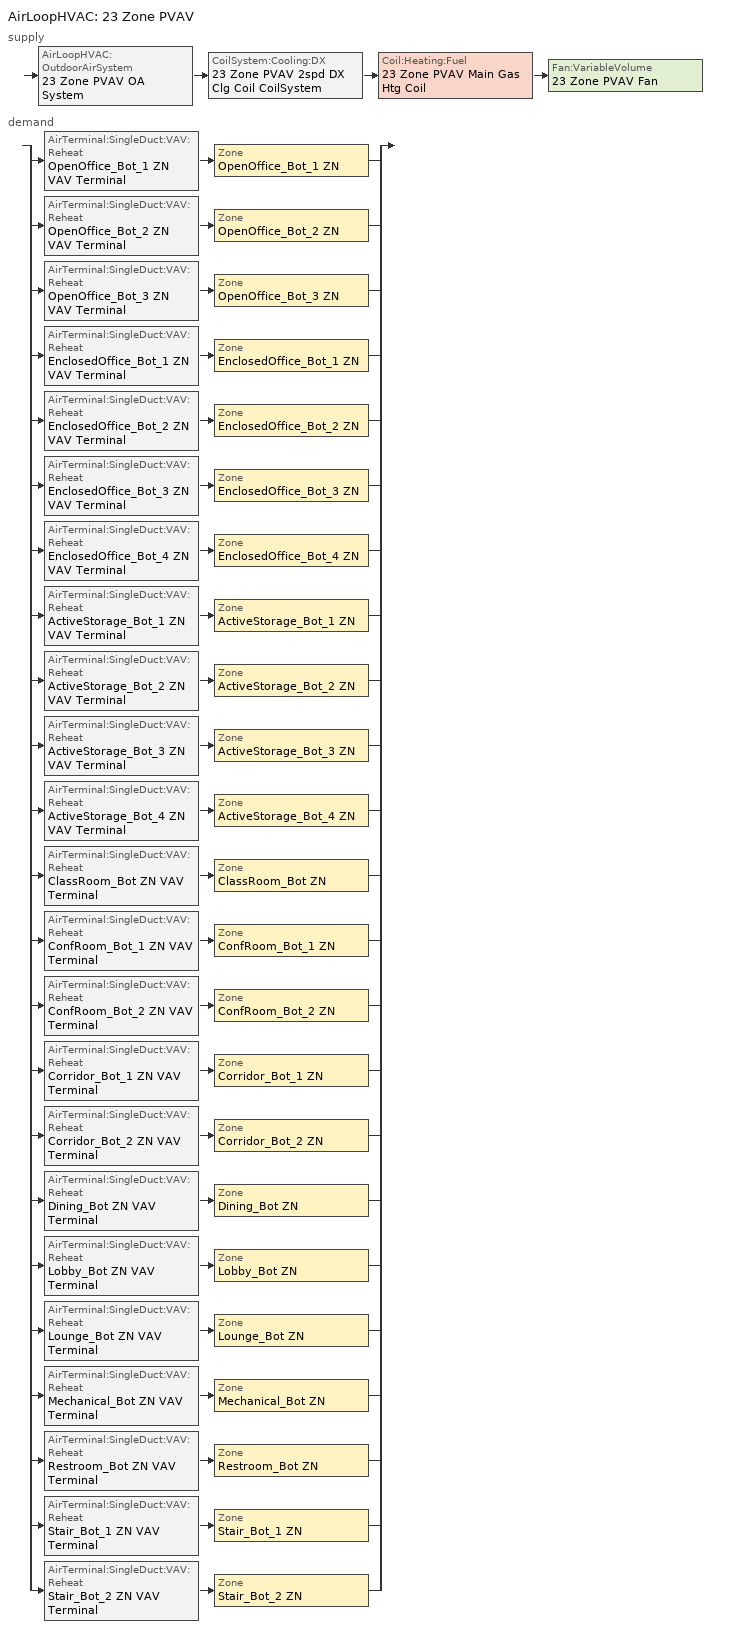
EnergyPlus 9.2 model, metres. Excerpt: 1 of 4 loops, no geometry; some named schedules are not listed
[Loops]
AirLoopHVAC '23 Zone PVAV'
 supply: AirLoopHVAC:OutdoorAirSystem '23 Zone PVAV OA System' > CoilSystem:Cooling:DX '23 Zone PVAV 2spd DX Clg Coil CoilSystem' > Coil:Heating:Fuel '23 Zone PVAV Main Gas Htg Coil' > Fan:VariableVolume '23 Zone PVAV Fan'
 demand: split
  | AirTerminal:SingleDuct:VAV:Reheat 'OpenOffice_Bot_1 ZN VAV Terminal' > Zone 'OpenOffice_Bot_1 ZN'
  | AirTerminal:SingleDuct:VAV:Reheat 'OpenOffice_Bot_2 ZN VAV Terminal' > Zone 'OpenOffice_Bot_2 ZN'
  | AirTerminal:SingleDuct:VAV:Reheat 'OpenOffice_Bot_3 ZN VAV Terminal' > Zone 'OpenOffice_Bot_3 ZN'
  | AirTerminal:SingleDuct:VAV:Reheat 'EnclosedOffice_Bot_1 ZN VAV Terminal' > Zone 'EnclosedOffice_Bot_1 ZN'
  | AirTerminal:SingleDuct:VAV:Reheat 'EnclosedOffice_Bot_2 ZN VAV Terminal' > Zone 'EnclosedOffice_Bot_2 ZN'
  | AirTerminal:SingleDuct:VAV:Reheat 'EnclosedOffice_Bot_3 ZN VAV Terminal' > Zone 'EnclosedOffice_Bot_3 ZN'
  | AirTerminal:SingleDuct:VAV:Reheat 'EnclosedOffice_Bot_4 ZN VAV Terminal' > Zone 'EnclosedOffice_Bot_4 ZN'
  | AirTerminal:SingleDuct:VAV:Reheat 'ActiveStorage_Bot_1 ZN VAV Terminal' > Zone 'ActiveStorage_Bot_1 ZN'
  | AirTerminal:SingleDuct:VAV:Reheat 'ActiveStorage_Bot_2 ZN VAV Terminal' > Zone 'ActiveStorage_Bot_2 ZN'
  | AirTerminal:SingleDuct:VAV:Reheat 'ActiveStorage_Bot_3 ZN VAV Terminal' > Zone 'ActiveStorage_Bot_3 ZN'
  | AirTerminal:SingleDuct:VAV:Reheat 'ActiveStorage_Bot_4 ZN VAV Terminal' > Zone 'ActiveStorage_Bot_4 ZN'
  | AirTerminal:SingleDuct:VAV:Reheat 'ClassRoom_Bot ZN VAV Terminal' > Zone 'ClassRoom_Bot ZN'
  | AirTerminal:SingleDuct:VAV:Reheat 'ConfRoom_Bot_1 ZN VAV Terminal' > Zone 'ConfRoom_Bot_1 ZN'
  | AirTerminal:SingleDuct:VAV:Reheat 'ConfRoom_Bot_2 ZN VAV Terminal' > Zone 'ConfRoom_Bot_2 ZN'
  | AirTerminal:SingleDuct:VAV:Reheat 'Corridor_Bot_1 ZN VAV Terminal' > Zone 'Corridor_Bot_1 ZN'
  | AirTerminal:SingleDuct:VAV:Reheat 'Corridor_Bot_2 ZN VAV Terminal' > Zone 'Corridor_Bot_2 ZN'
  | AirTerminal:SingleDuct:VAV:Reheat 'Dining_Bot ZN VAV Terminal' > Zone 'Dining_Bot ZN'
  | AirTerminal:SingleDuct:VAV:Reheat 'Lobby_Bot ZN VAV Terminal' > Zone 'Lobby_Bot ZN'
  | AirTerminal:SingleDuct:VAV:Reheat 'Lounge_Bot ZN VAV Terminal' > Zone 'Lounge_Bot ZN'
  | AirTerminal:SingleDuct:VAV:Reheat 'Mechanical_Bot ZN VAV Terminal' > Zone 'Mechanical_Bot ZN'
  | AirTerminal:SingleDuct:VAV:Reheat 'Restroom_Bot ZN VAV Terminal' > Zone 'Restroom_Bot ZN'
  | AirTerminal:SingleDuct:VAV:Reheat 'Stair_Bot_1 ZN VAV Terminal' > Zone 'Stair_Bot_1 ZN'
  | AirTerminal:SingleDuct:VAV:Reheat 'Stair_Bot_2 ZN VAV Terminal' > Zone 'Stair_Bot_2 ZN'
[ZoneControl:Thermostat]
Name | Zone or ZoneList | Control Type Schedule | Control 1
ActiveStorage_Bot_1 ZN Thermostat | ActiveStorage_Bot_1 ZN | ActiveStorage_Bot_1 ZN Thermostat Schedule | MediumOffice - Storage Thermostat 1
ActiveStorage_Bot_2 ZN Thermostat | ActiveStorage_Bot_2 ZN | ActiveStorage_Bot_2 ZN Thermostat Schedule | MediumOffice - Storage Thermostat 2
ActiveStorage_Bot_3 ZN Thermostat | ActiveStorage_Bot_3 ZN | ActiveStorage_Bot_3 ZN Thermostat Schedule | MediumOffice - Storage Thermostat 3
ActiveStorage_Bot_4 ZN Thermostat | ActiveStorage_Bot_4 ZN | ActiveStorage_Bot_4 ZN Thermostat Schedule | MediumOffice - Storage Thermostat 4
ClassRoom_Bot ZN Thermostat | ClassRoom_Bot ZN | ClassRoom_Bot ZN Thermostat Schedule | Thermostat Setpoint Dual Setpoint 22
ConfRoom_Bot_1 ZN Thermostat | ConfRoom_Bot_1 ZN | ConfRoom_Bot_1 ZN Thermostat Schedule | Thermostat Setpoint Dual Setpoint 23
ConfRoom_Bot_2 ZN Thermostat | ConfRoom_Bot_2 ZN | ConfRoom_Bot_2 ZN Thermostat Schedule | Thermostat Setpoint Dual Setpoint 24
Corridor_Bot_1 ZN Thermostat | Corridor_Bot_1 ZN | Corridor_Bot_1 ZN Thermostat Schedule | MediumOffice - Corridor Thermostat 1
Corridor_Bot_2 ZN Thermostat | Corridor_Bot_2 ZN | Corridor_Bot_2 ZN Thermostat Schedule | MediumOffice - Corridor Thermostat 2
Dining_Bot ZN Thermostat | Dining_Bot ZN | Dining_Bot ZN Thermostat Schedule | MediumOffice - Dining Thermostat 1
EnclosedOffice_Bot_1 ZN Thermostat | EnclosedOffice_Bot_1 ZN | EnclosedOffice_Bot_1 ZN Thermostat Schedule | Thermostat Setpoint Dual Setpoint 14
EnclosedOffice_Bot_2 ZN Thermostat | EnclosedOffice_Bot_2 ZN | EnclosedOffice_Bot_2 ZN Thermostat Schedule | Thermostat Setpoint Dual Setpoint 17
EnclosedOffice_Bot_3 ZN Thermostat | EnclosedOffice_Bot_3 ZN | EnclosedOffice_Bot_3 ZN Thermostat Schedule | Thermostat Setpoint Dual Setpoint 13
EnclosedOffice_Bot_4 ZN Thermostat | EnclosedOffice_Bot_4 ZN | EnclosedOffice_Bot_4 ZN Thermostat Schedule | Thermostat Setpoint Dual Setpoint 15
Lobby_Bot ZN Thermostat | Lobby_Bot ZN | Lobby_Bot ZN Thermostat Schedule | MediumOffice - Lobby Thermostat 1
Lounge_Bot ZN Thermostat | Lounge_Bot ZN | Lounge_Bot ZN Thermostat Schedule | MediumOffice - Lobby Thermostat 4
Mechanical_Bot ZN Thermostat | Mechanical_Bot ZN | Mechanical_Bot ZN Thermostat Schedule | Thermostat Setpoint Dual Setpoint 29
OpenOffice_Bot_1 ZN Thermostat | OpenOffice_Bot_1 ZN | OpenOffice_Bot_1 ZN Thermostat Schedule | Thermostat Setpoint Dual Setpoint 6
OpenOffice_Bot_2 ZN Thermostat | OpenOffice_Bot_2 ZN | OpenOffice_Bot_2 ZN Thermostat Schedule | Thermostat Setpoint Dual Setpoint 4
OpenOffice_Bot_3 ZN Thermostat | OpenOffice_Bot_3 ZN | OpenOffice_Bot_3 ZN Thermostat Schedule | Thermostat Setpoint Dual Setpoint 5
Restroom_Bot ZN Thermostat | Restroom_Bot ZN | Restroom_Bot ZN Thermostat Schedule | MediumOffice - Restroom Thermostat 1
Stair_Bot_1 ZN Thermostat | Stair_Bot_1 ZN | Stair_Bot_1 ZN Thermostat Schedule | MediumOffice - Stair Thermostat 1
Stair_Bot_2 ZN Thermostat | Stair_Bot_2 ZN | Stair_Bot_2 ZN Thermostat Schedule | MediumOffice - Stair Thermostat 2
[ThermostatSetpoint:DualSetpoint]
Name | Heating Setpoint Temperature Schedule | Cooling Setpoint Temperature Schedule
MediumOffice - Storage Thermostat 1; MediumOffice - Storage Thermostat 2; MediumOffice - Storage Thermostat 3; MediumOffice - Storage Thermostat 4; MediumOffice - Corridor Thermostat 1; MediumOffice - Corridor Thermostat 2; MediumOffice - Dining Thermostat 1; MediumOffice - Lobby Thermostat 1; MediumOffice - Lobby Thermostat 4; MediumOffice - Restroom Thermostat 1; MediumOffice - Stair Thermostat 1; MediumOffice - Stair Thermostat 2 | OfficeMedium HTGSETP_SCH_YES_OPTIMUM | OfficeMedium CLGSETP_SCH_YES_OPTIMUM
Thermostat Setpoint Dual Setpoint 22 | Schedule Rule Set for heating setpoint of thermal zone ClassRoom_Bot ZN | Schedule Rule Set for cooling setpoint of thermal zone ClassRoom_Bot ZN
Thermostat Setpoint Dual Setpoint 23 | Schedule Rule Set for heating setpoint of thermal zone ConfRoom_Bot_1 ZN | Schedule Rule Set for cooling setpoint of thermal zone ConfRoom_Bot_1 ZN
Thermostat Setpoint Dual Setpoint 24 | Schedule Rule Set for heating setpoint of thermal zone ConfRoom_Bot_2 ZN | Schedule Rule Set for cooling setpoint of thermal zone ConfRoom_Bot_2 ZN
Thermostat Setpoint Dual Setpoint 14 | Schedule Rule Set for heating setpoint of thermal zone EnclosedOffice_Bot_1 ZN | Schedule Rule Set for cooling setpoint of thermal zone EnclosedOffice_Bot_1 ZN
Thermostat Setpoint Dual Setpoint 17 | Schedule Rule Set for heating setpoint of thermal zone EnclosedOffice_Bot_2 ZN | Schedule Rule Set for cooling setpoint of thermal zone EnclosedOffice_Bot_2 ZN
Thermostat Setpoint Dual Setpoint 13 | Schedule Rule Set for heating setpoint of thermal zone EnclosedOffice_Bot_3 ZN | Schedule Rule Set for cooling setpoint of thermal zone EnclosedOffice_Bot_3 ZN
Thermostat Setpoint Dual Setpoint 15 | Schedule Rule Set for heating setpoint of thermal zone EnclosedOffice_Bot_4 ZN | Schedule Rule Set for cooling setpoint of thermal zone EnclosedOffice_Bot_4 ZN
Thermostat Setpoint Dual Setpoint 29 | Schedule Rule Set for heating setpoint of thermal zone Mechanical_Bot ZN | Schedule Rule Set for cooling setpoint of thermal zone Mechanical_Bot ZN
Thermostat Setpoint Dual Setpoint 6 | Schedule Rule Set for heating setpoint of thermal zone OpenOffice_Bot_1 ZN | Schedule Rule Set for cooling setpoint of thermal zone OpenOffice_Bot_1 ZN
Thermostat Setpoint Dual Setpoint 4 | Schedule Rule Set for heating setpoint of thermal zone OpenOffice_Bot_2 ZN | Schedule Rule Set for cooling setpoint of thermal zone OpenOffice_Bot_2 ZN
Thermostat Setpoint Dual Setpoint 5 | Schedule Rule Set for heating setpoint of thermal zone OpenOffice_Bot_3 ZN | Schedule Rule Set for cooling setpoint of thermal zone OpenOffice_Bot_3 ZN
[AirTerminal:SingleDuct:VAV:Reheat] Availability Schedule=Always On Discrete; Maximum Air Flow Rate {m3/s}=Autosize; Zone Minimum Air Flow Input Method=Constant; Fixed Minimum Air Flow Rate {m3/s}=0; Maximum Hot Water or Steam Flow Rate {m3/s}=Autosize; Minimum Hot Water or Steam Flow Rate {m3/s}=0; Convergence Tolerance=0.001; Damper Heating Action=ReverseWithLimits; Maximum Flow per Zone Floor Area During Reheat {m3/s-m2}=Autocalculate; Maximum Flow Fraction During Reheat=Autocalculate; Maximum Reheat Air Temperature {C}=50
Name | Constant Minimum Air Flow Fraction | Reheat Coil
ActiveStorage_Bot_1 ZN VAV Terminal | 0.3 | ActiveStorage_Bot_1 ZN Electric Reheat Coil
ActiveStorage_Bot_2 ZN VAV Terminal | 0.3 | ActiveStorage_Bot_2 ZN Electric Reheat Coil
ActiveStorage_Bot_3 ZN VAV Terminal | 0.3 | ActiveStorage_Bot_3 ZN Electric Reheat Coil
ActiveStorage_Bot_4 ZN VAV Terminal | 0.3 | ActiveStorage_Bot_4 ZN Electric Reheat Coil
ClassRoom_Bot ZN VAV Terminal | 0.7 | ClassRoom_Bot ZN Electric Reheat Coil
ConfRoom_Bot_1 ZN VAV Terminal | 0.7 | ConfRoom_Bot_1 ZN Electric Reheat Coil
ConfRoom_Bot_2 ZN VAV Terminal | 0.7 | ConfRoom_Bot_2 ZN Electric Reheat Coil
Corridor_Bot_1 ZN VAV Terminal | 0.3 | Corridor_Bot_1 ZN Electric Reheat Coil
Corridor_Bot_2 ZN VAV Terminal | 0.3 | Corridor_Bot_2 ZN Electric Reheat Coil
Dining_Bot ZN VAV Terminal | 0.3 | Dining_Bot ZN Electric Reheat Coil
EnclosedOffice_Bot_1 ZN VAV Terminal | 0.3 | EnclosedOffice_Bot_1 ZN Electric Reheat Coil
EnclosedOffice_Bot_2 ZN VAV Terminal | 0.3 | EnclosedOffice_Bot_2 ZN Electric Reheat Coil
EnclosedOffice_Bot_3 ZN VAV Terminal | 0.3 | EnclosedOffice_Bot_3 ZN Electric Reheat Coil
EnclosedOffice_Bot_4 ZN VAV Terminal | 0.3 | EnclosedOffice_Bot_4 ZN Electric Reheat Coil
Lobby_Bot ZN VAV Terminal | 0.3 | Lobby_Bot ZN Electric Reheat Coil
Lounge_Bot ZN VAV Terminal | 0.3 | Lounge_Bot ZN Electric Reheat Coil
Mechanical_Bot ZN VAV Terminal | 0.3 | Mechanical_Bot ZN Electric Reheat Coil
OpenOffice_Bot_1 ZN VAV Terminal | 0.3 | OpenOffice_Bot_1 ZN Electric Reheat Coil
OpenOffice_Bot_2 ZN VAV Terminal | 0.3 | OpenOffice_Bot_2 ZN Electric Reheat Coil
OpenOffice_Bot_3 ZN VAV Terminal | 0.3 | OpenOffice_Bot_3 ZN Electric Reheat Coil
Restroom_Bot ZN VAV Terminal | 0.3 | Restroom_Bot ZN Electric Reheat Coil
Stair_Bot_1 ZN VAV Terminal | 0.3 | Stair_Bot_1 ZN Electric Reheat Coil
Stair_Bot_2 ZN VAV Terminal | 0.3 | Stair_Bot_2 ZN Electric Reheat Coil
[Coil:Heating:Electric] Availability Schedule=Always On Discrete; Efficiency=1; Nominal Capacity {W}=Autosize
ActiveStorage_Bot_1 ZN Electric Reheat Coil; ActiveStorage_Bot_2 ZN Electric Reheat Coil; ActiveStorage_Bot_3 ZN Electric Reheat Coil; ActiveStorage_Bot_4 ZN Electric Reheat Coil; ClassRoom_Bot ZN Electric Reheat Coil; ConfRoom_Bot_1 ZN Electric Reheat Coil; ConfRoom_Bot_2 ZN Electric Reheat Coil; Corridor_Bot_1 ZN Electric Reheat Coil; Corridor_Bot_2 ZN Electric Reheat Coil; Dining_Bot ZN Electric Reheat Coil; EnclosedOffice_Bot_1 ZN Electric Reheat Coil; EnclosedOffice_Bot_2 ZN Electric Reheat Coil; EnclosedOffice_Bot_3 ZN Electric Reheat Coil; EnclosedOffice_Bot_4 ZN Electric Reheat Coil; Lobby_Bot ZN Electric Reheat Coil; Lounge_Bot ZN Electric Reheat Coil; Mechanical_Bot ZN Electric Reheat Coil; OpenOffice_Bot_1 ZN Electric Reheat Coil; OpenOffice_Bot_2 ZN Electric Reheat Coil; OpenOffice_Bot_3 ZN Electric Reheat Coil; Restroom_Bot ZN Electric Reheat Coil; Stair_Bot_1 ZN Electric Reheat Coil; Stair_Bot_2 ZN Electric Reheat Coil
[Zone equipment]
ActiveStorage_Bot_1 ZN: ActiveStorage_Bot_1 ZN VAV Terminal
ActiveStorage_Bot_2 ZN: ActiveStorage_Bot_2 ZN VAV Terminal
ActiveStorage_Bot_3 ZN: ActiveStorage_Bot_3 ZN VAV Terminal
ActiveStorage_Bot_4 ZN: ActiveStorage_Bot_4 ZN VAV Terminal
ClassRoom_Bot ZN: ClassRoom_Bot ZN VAV Terminal
ConfRoom_Bot_1 ZN: ConfRoom_Bot_1 ZN VAV Terminal
ConfRoom_Bot_2 ZN: ConfRoom_Bot_2 ZN VAV Terminal
Corridor_Bot_1 ZN: Corridor_Bot_1 ZN VAV Terminal
Corridor_Bot_2 ZN: Corridor_Bot_2 ZN VAV Terminal
Dining_Bot ZN: Dining_Bot ZN VAV Terminal
EnclosedOffice_Bot_1 ZN: EnclosedOffice_Bot_1 ZN VAV Terminal
EnclosedOffice_Bot_2 ZN: EnclosedOffice_Bot_2 ZN VAV Terminal
EnclosedOffice_Bot_3 ZN: EnclosedOffice_Bot_3 ZN VAV Terminal
EnclosedOffice_Bot_4 ZN: EnclosedOffice_Bot_4 ZN VAV Terminal
Lobby_Bot ZN: Lobby_Bot ZN VAV Terminal
Lounge_Bot ZN: Lounge_Bot ZN VAV Terminal
Mechanical_Bot ZN: Mechanical_Bot ZN VAV Terminal
OpenOffice_Bot_1 ZN: OpenOffice_Bot_1 ZN VAV Terminal
OpenOffice_Bot_2 ZN: OpenOffice_Bot_2 ZN VAV Terminal
OpenOffice_Bot_3 ZN: OpenOffice_Bot_3 ZN VAV Terminal
Restroom_Bot ZN: Restroom_Bot ZN VAV Terminal
Stair_Bot_1 ZN: Stair_Bot_1 ZN VAV Terminal
Stair_Bot_2 ZN: Stair_Bot_2 ZN VAV Terminal
[Sizing:Zone] Zone Cooling Design Supply Air Temperature Input Method=SupplyAirTemperature; Zone Cooling Design Supply Air Temperature {C}=12.7778; Zone Cooling Design Supply Air Temperature Difference {deltaC}=11.11; Zone Heating Design Supply Air Temperature Input Method=SupplyAirTemperature; Zone Heating Design Supply Air Temperature {C}=50; Zone Heating Design Supply Air Temperature Difference {deltaC}=11.11; Zone Cooling Design Supply Air Humidity Ratio {kgWater/kgDryAir}=0.0085; Zone Heating Design Supply Air Humidity Ratio {kgWater/kgDryAir}=0.008; Cooling Design Air Flow Method=DesignDay; Cooling Design Air Flow Rate {m3/s}=0; Cooling Minimum Air Flow per Zone Floor Area {m3/s-m2}=0.000762; Cooling Minimum Air Flow {m3/s}=0; Cooling Minimum Air Flow Fraction=0; Heating Design Air Flow Method=DesignDay; Heating Design Air Flow Rate {m3/s}=0; Heating Maximum Air Flow per Zone Floor Area {m3/s-m2}=0.002032; Heating Maximum Air Flow {m3/s}=0.141576; Heating Maximum Air Flow Fraction=0.3; Account for Dedicated Outdoor Air System=No
Name | Design Specification Outdoor Air Object | Design Specification Zone Air Distribution Object
ActiveStorage_Bot_1 ZN | MediumOffice - Storage Ventilation | ActiveStorage_Bot_1 ZN Design Spec Zone Air Dist
ActiveStorage_Bot_2 ZN | MediumOffice - Storage Ventilation | ActiveStorage_Bot_2 ZN Design Spec Zone Air Dist
ActiveStorage_Bot_3 ZN | MediumOffice - Storage Ventilation | ActiveStorage_Bot_3 ZN Design Spec Zone Air Dist
ActiveStorage_Bot_4 ZN | MediumOffice - Storage Ventilation | ActiveStorage_Bot_4 ZN Design Spec Zone Air Dist
ClassRoom_Bot ZN | Design Specification Outdoor Air 15 | ClassRoom_Bot ZN Design Spec Zone Air Dist
ConfRoom_Bot_1 ZN | Design Specification Outdoor Air 3 | ConfRoom_Bot_1 ZN Design Spec Zone Air Dist
ConfRoom_Bot_2 ZN | Design Specification Outdoor Air 8 | ConfRoom_Bot_2 ZN Design Spec Zone Air Dist
Corridor_Bot_1 ZN | MediumOffice - Corridor Ventilation | Corridor_Bot_1 ZN Design Spec Zone Air Dist
Corridor_Bot_2 ZN | MediumOffice - Corridor Ventilation | Corridor_Bot_2 ZN Design Spec Zone Air Dist
Dining_Bot ZN | MediumOffice - Dining Ventilation | Dining_Bot ZN Design Spec Zone Air Dist
EnclosedOffice_Bot_1 ZN | Design Specification Outdoor Air 7 | EnclosedOffice_Bot_1 ZN Design Spec Zone Air Dist
EnclosedOffice_Bot_2 ZN | Design Specification Outdoor Air 17 | EnclosedOffice_Bot_2 ZN Design Spec Zone Air Dist
EnclosedOffice_Bot_3 ZN | Design Specification Outdoor Air 6 | EnclosedOffice_Bot_3 ZN Design Spec Zone Air Dist
EnclosedOffice_Bot_4 ZN | Design Specification Outdoor Air 9 | EnclosedOffice_Bot_4 ZN Design Spec Zone Air Dist
Lobby_Bot ZN | MediumOffice - Lobby Ventilation | Lobby_Bot ZN Design Spec Zone Air Dist
Lounge_Bot ZN | MediumOffice - Lobby Ventilation | Lounge_Bot ZN Design Spec Zone Air Dist
Mechanical_Bot ZN | MediumOffice - Elec/MechRoom Ventilation | Mechanical_Bot ZN Design Spec Zone Air Dist
OpenOffice_Bot_1 ZN | Design Specification Outdoor Air 16 | OpenOffice_Bot_1 ZN Design Spec Zone Air Dist
OpenOffice_Bot_2 ZN | Design Specification Outdoor Air 10 | OpenOffice_Bot_2 ZN Design Spec Zone Air Dist
OpenOffice_Bot_3 ZN | Design Specification Outdoor Air 14 | OpenOffice_Bot_3 ZN Design Spec Zone Air Dist
Restroom_Bot ZN | MediumOffice - Restroom Ventilation | Restroom_Bot ZN Design Spec Zone Air Dist
Stair_Bot_1 ZN | MediumOffice - Stair Ventilation | Stair_Bot_1 ZN Design Spec Zone Air Dist
Stair_Bot_2 ZN | MediumOffice - Stair Ventilation | Stair_Bot_2 ZN Design Spec Zone Air Dist
[DesignSpecification:ZoneAirDistribution] Zone Air Distribution Effectiveness in Cooling Mode=1; Zone Air Distribution Effectiveness in Heating Mode=1
ActiveStorage_Bot_1 ZN Design Spec Zone Air Dist; ActiveStorage_Bot_2 ZN Design Spec Zone Air Dist; ActiveStorage_Bot_3 ZN Design Spec Zone Air Dist; ActiveStorage_Bot_4 ZN Design Spec Zone Air Dist; ClassRoom_Bot ZN Design Spec Zone Air Dist; ConfRoom_Bot_1 ZN Design Spec Zone Air Dist; ConfRoom_Bot_2 ZN Design Spec Zone Air Dist; Corridor_Bot_1 ZN Design Spec Zone Air Dist; Corridor_Bot_2 ZN Design Spec Zone Air Dist; Dining_Bot ZN Design Spec Zone Air Dist; EnclosedOffice_Bot_1 ZN Design Spec Zone Air Dist; EnclosedOffice_Bot_2 ZN Design Spec Zone Air Dist; EnclosedOffice_Bot_3 ZN Design Spec Zone Air Dist; EnclosedOffice_Bot_4 ZN Design Spec Zone Air Dist; Lobby_Bot ZN Design Spec Zone Air Dist; Lounge_Bot ZN Design Spec Zone Air Dist; Mechanical_Bot ZN Design Spec Zone Air Dist; OpenOffice_Bot_1 ZN Design Spec Zone Air Dist; OpenOffice_Bot_2 ZN Design Spec Zone Air Dist; OpenOffice_Bot_3 ZN Design Spec Zone Air Dist; Restroom_Bot ZN Design Spec Zone Air Dist; Stair_Bot_1 ZN Design Spec Zone Air Dist; Stair_Bot_2 ZN Design Spec Zone Air Dist
[Controller:MechanicalVentilation]
23 Zone PVAV Ventilation Controller: Availability Schedule=OfficeMedium MinOA_MotorizedDamper_Sched; Demand Controlled Ventilation=Yes; System Outdoor Air Method=ZoneSum; Zone Name 1=ActiveStorage_Bot_1 ZN; Design Specification Outdoor Air Object Name 1=MediumOffice - Storage Ventilation; Design Specification Zone Air Distribution Object Name 1=ActiveStorage_Bot_1 ZN Design Spec Zone Air Dist; Zone Name 2=ActiveStorage_Bot_2 ZN; Design Specification Outdoor Air Object Name 2=MediumOffice - Storage Ventilation; Design Specification Zone Air Distribution Object Name 2=ActiveStorage_Bot_2 ZN Design Spec Zone Air Dist; Zone Name 3=ActiveStorage_Bot_3 ZN; Design Specification Outdoor Air Object Name 3=MediumOffice - Storage Ventilation; Design Specification Zone Air Distribution Object Name 3=ActiveStorage_Bot_3 ZN Design Spec Zone Air Dist; Zone Name 4=ActiveStorage_Bot_4 ZN; Design Specification Outdoor Air Object Name 4=MediumOffice - Storage Ventilation; Design Specification Zone Air Distribution Object Name 4=ActiveStorage_Bot_4 ZN Design Spec Zone Air Dist; Zone Name 5=ClassRoom_Bot ZN; Design Specification Outdoor Air Object Name 5=Design Specification Outdoor Air 15; Design Specification Zone Air Distribution Object Name 5=ClassRoom_Bot ZN Design Spec Zone Air Dist; Zone Name 6=ConfRoom_Bot_1 ZN; Design Specification Outdoor Air Object Name 6=Design Specification Outdoor Air 3; Design Specification Zone Air Distribution Object Name 6=ConfRoom_Bot_1 ZN Design Spec Zone Air Dist; Zone Name 7=ConfRoom_Bot_2 ZN; Design Specification Outdoor Air Object Name 7=Design Specification Outdoor Air 8; Design Specification Zone Air Distribution Object Name 7=ConfRoom_Bot_2 ZN Design Spec Zone Air Dist; Zone Name 8=Corridor_Bot_1 ZN; Design Specification Outdoor Air Object Name 8=MediumOffice - Corridor Ventilation; Design Specification Zone Air Distribution Object Name 8=Corridor_Bot_1 ZN Design Spec Zone Air Dist; Zone Name 9=Corridor_Bot_2 ZN; Design Specification Outdoor Air Object Name 9=MediumOffice - Corridor Ventilation; Design Specification Zone Air Distribution Object Name 9=Corridor_Bot_2 ZN Design Spec Zone Air Dist; Zone Name 10=Dining_Bot ZN; Design Specification Outdoor Air Object Name 10=MediumOffice - Dining Ventilation; Design Specification Zone Air Distribution Object Name 10=Dining_Bot ZN Design Spec Zone Air Dist; Zone Name 11=EnclosedOffice_Bot_1 ZN; Design Specification Outdoor Air Object Name 11=Design Specification Outdoor Air 7; Design Specification Zone Air Distribution Object Name 11=EnclosedOffice_Bot_1 ZN Design Spec Zone Air Dist; Zone Name 12=EnclosedOffice_Bot_2 ZN; Design Specification Outdoor Air Object Name 12=Design Specification Outdoor Air 17; Design Specification Zone Air Distribution Object Name 12=EnclosedOffice_Bot_2 ZN Design Spec Zone Air Dist; Zone Name 13=EnclosedOffice_Bot_3 ZN; Design Specification Outdoor Air Object Name 13=Design Specification Outdoor Air 6; Design Specification Zone Air Distribution Object Name 13=EnclosedOffice_Bot_3 ZN Design Spec Zone Air Dist; Zone Name 14=EnclosedOffice_Bot_4 ZN; Design Specification Outdoor Air Object Name 14=Design Specification Outdoor Air 9; Design Specification Zone Air Distribution Object Name 14=EnclosedOffice_Bot_4 ZN Design Spec Zone Air Dist; Zone Name 15=Lobby_Bot ZN; Design Specification Outdoor Air Object Name 15=MediumOffice - Lobby Ventilation; Design Specification Zone Air Distribution Object Name 15=Lobby_Bot ZN Design Spec Zone Air Dist; Zone Name 16=Lounge_Bot ZN; Design Specification Outdoor Air Object Name 16=MediumOffice - Lobby Ventilation; Design Specification Zone Air Distribution Object Name 16=Lounge_Bot ZN Design Spec Zone Air Dist; Zone Name 17=Mechanical_Bot ZN; Design Specification Outdoor Air Object Name 17=MediumOffice - Elec/MechRoom Ventilation; Design Specification Zone Air Distribution Object Name 17=Mechanical_Bot ZN Design Spec Zone Air Dist; Zone Name 18=OpenOffice_Bot_1 ZN; Design Specification Outdoor Air Object Name 18=Design Specification Outdoor Air 16; Design Specification Zone Air Distribution Object Name 18=OpenOffice_Bot_1 ZN Design Spec Zone Air Dist; Zone Name 19=OpenOffice_Bot_2 ZN; Design Specification Outdoor Air Object Name 19=Design Specification Outdoor Air 10; Design Specification Zone Air Distribution Object Name 19=OpenOffice_Bot_2 ZN Design Spec Zone Air Dist; Zone Name 20=OpenOffice_Bot_3 ZN; Design Specification Outdoor Air Object Name 20=Design Specification Outdoor Air 14; Design Specification Zone Air Distribution Object Name 20=OpenOffice_Bot_3 ZN Design Spec Zone Air Dist; Zone Name 21=Restroom_Bot ZN; Design Specification Outdoor Air Object Name 21=MediumOffice - Restroom Ventilation; Design Specification Zone Air Distribution Object Name 21=Restroom_Bot ZN Design Spec Zone Air Dist; Zone Name 22=Stair_Bot_1 ZN; Design Specification Outdoor Air Object Name 22=MediumOffice - Stair Ventilation; Design Specification Zone Air Distribution Object Name 22=Stair_Bot_1 ZN Design Spec Zone Air Dist; Zone Name 23=Stair_Bot_2 ZN; Design Specification Outdoor Air Object Name 23=MediumOffice - Stair Ventilation; Design Specification Zone Air Distribution Object Name 23=Stair_Bot_2 ZN Design Spec Zone Air Dist
[DesignSpecification:OutdoorAir] Outdoor Air Method=Sum; Outdoor Air Flow per Zone {m3/s}=0; Outdoor Air Flow Air Changes per Hour {1/hr}=0
Name | Outdoor Air Flow per Person {m3/s-person} | Outdoor Air Flow per Zone Floor Area {m3/s-m2}
MediumOffice - Storage Ventilation; MediumOffice - Elec/MechRoom Ventilation | 0 | 0.0006096
Design Specification Outdoor Air 15; Design Specification Outdoor Air 3; Design Specification Outdoor Air 8; Design Specification Outdoor Air 7; Design Specification Outdoor Air 17; Design Specification Outdoor Air 6; Design Specification Outdoor Air 9; Design Specification Outdoor Air 16; Design Specification Outdoor Air 10; Design Specification Outdoor Air 14 | 0.0025 | 0.0003
MediumOffice - Corridor Ventilation; MediumOffice - Restroom Ventilation; MediumOffice - Stair Ventilation | 0 | 0.0003048
MediumOffice - Dining Ventilation; MediumOffice - Lobby Ventilation | 0.00235974 | 0.0003048
[AirLoopHVAC]
23 Zone PVAV: Design Supply Air Flow Rate {m3/s}=AutoSize
[Sizing:System]
23 Zone PVAV: Type of Load to Size On=Sensible; Design Outdoor Air Flow Rate {m3/s}=Autosize; Central Heating Maximum System Air Flow Ratio=0.3; Preheat Design Temperature {C}=7.22222; Preheat Design Humidity Ratio {kgWater/kgDryAir}=0.008; Precool Design Temperature {C}=12.7778; Precool Design Humidity Ratio {kgWater/kgDryAir}=0.008; Central Cooling Design Supply Air Temperature {C}=12.7778; Central Heating Design Supply Air Temperature {C}=12.7778; Type of Zone Sum to Use=Coincident; 100% Outdoor Air in Cooling=No; 100% Outdoor Air in Heating=No; Central Cooling Design Supply Air Humidity Ratio {kgWater/kgDryAir}=0.0085; Central Heating Design Supply Air Humidity Ratio {kgWater/kgDryAir}=0.008; Cooling Supply Air Flow Rate Method=DesignDay; Cooling Supply Air Flow Rate {m3/s}=0; Cooling Supply Air Flow Rate Per Floor Area {m3/s-m2}=0.00996765; Cooling Fraction of Autosized Cooling Supply Air Flow Rate=1; Cooling Supply Air Flow Rate Per Unit Cooling Capacity {m3/s-W}=3.94755e-05; Heating Supply Air Flow Rate Method=DesignDay; Heating Supply Air Flow Rate {m3/s}=0; Heating Supply Air Flow Rate Per Floor Area {m3/s-m2}=0.00996765; Heating Fraction of Autosized Heating Supply Air Flow Rate=1; Heating Fraction of Autosized Cooling Supply Air Flow Rate=1; Heating Supply Air Flow Rate Per Unit Heating Capacity {m3/s-W}=3.15882e-05; System Outdoor Air Method=ZoneSum; Zone Maximum Outdoor Air Fraction=1; Cooling Design Capacity Method=CoolingDesignCapacity; Cooling Design Capacity {W}=Autosize; Cooling Design Capacity Per Floor Area {W/m2}=234.7; Fraction of Autosized Cooling Design Capacity=1; Heating Design Capacity Method=HeatingDesignCapacity; Heating Design Capacity {W}=Autosize; Heating Design Capacity Per Floor Area {W/m2}=157; Fraction of Autosized Heating Design Capacity=1; Central Cooling Capacity Control Method=OnOff
[Controller:OutdoorAir]
Controller Outdoor Air 1: Minimum Outdoor Air Flow Rate {m3/s}=0; Maximum Outdoor Air Flow Rate {m3/s}=Autosize; Economizer Control Type=NoEconomizer; Economizer Control Action Type=ModulateFlow; Economizer Maximum Limit Dry-Bulb Temperature {C}=28; Economizer Maximum Limit Enthalpy {J/kg}=64000; Lockout Type=NoLockout; Minimum Limit Type=FixedMinimum; Minimum Outdoor Air Schedule=OfficeMedium MinOA_MotorizedDamper_Sched; Mechanical Ventilation Controller=23 Zone PVAV Ventilation Controller; High Humidity Control=No; Control High Indoor Humidity Based on Outdoor Humidity Ratio=Yes; Heat Recovery Bypass Control Type=BypassWhenWithinEconomizerLimits
[SetpointManager:MixedAir] Control Variable=Temperature
Node 78 OS Default SPM; Node 75 OS Default SPM; Node 74 OS Default SPM
[CoilSystem:Cooling:DX]
23 Zone PVAV 2spd DX Clg Coil CoilSystem: Availability Schedule=Always On Discrete; Cooling Coil=23 Zone PVAV 2spd DX Clg Coil
[Coil:Cooling:DX:TwoSpeed]
23 Zone PVAV 2spd DX Clg Coil: Availability Schedule=Always On Discrete; High Speed Gross Rated Total Cooling Capacity {W}=Autosize; High Speed Rated Sensible Heat Ratio=Autosize; High Speed Gross Rated Cooling COP {W/W}=3; High Speed Rated Air Flow Rate {m3/s}=Autosize; Total Cooling Capacity Function of Temperature Curve=Curve Biquadratic 1; Total Cooling Capacity Function of Flow Fraction Curve=Curve Quadratic 1; Energy Input Ratio Function of Temperature Curve=Curve Biquadratic 2; Energy Input Ratio Function of Flow Fraction Curve=Curve Quadratic 2; Part Load Fraction Correlation Curve=Curve Quadratic 3; Low Speed Gross Rated Total Cooling Capacity {W}=Autosize; Low Speed Gross Rated Sensible Heat Ratio=0.69; Low Speed Gross Rated Cooling COP {W/W}=3; Low Speed Rated Air Flow Rate {m3/s}=Autosize; Low Speed Total Cooling Capacity Function of Temperature Curve=Curve Biquadratic 3; Low Speed Energy Input Ratio Function of Temperature Curve=Curve Biquadratic 4; Condenser Type=AirCooled; High Speed Evaporative Condenser Effectiveness=0; High Speed Evaporative Condenser Air Flow Rate {m3/s}=Autosize; High Speed Evaporative Condenser Pump Rated Power Consumption {W}=Autosize; Low Speed Evaporative Condenser Effectiveness=0; Low Speed Evaporative Condenser Air Flow Rate {m3/s}=Autosize; Low Speed Evaporative Condenser Pump Rated Power Consumption {W}=Autosize; Basin Heater Capacity {W/K}=10; Basin Heater Setpoint Temperature {C}=2
[Coil:Heating:Fuel]
23 Zone PVAV Main Gas Htg Coil: Availability Schedule=Always On Discrete; Fuel Type=NaturalGas; Burner Efficiency=0.8; Nominal Capacity {W}=AutoSize; Parasitic Electric Load {W}=0; Parasitic Fuel Load {W}=0
[Fan:VariableVolume]
23 Zone PVAV Fan: Availability Schedule=OfficeMedium HVACOperationSchd; Fan Total Efficiency=0.6045; Pressure Rise {Pa}=1017.592; Maximum Flow Rate {m3/s}=AutoSize; Fan Power Minimum Flow Rate Input Method=FixedFlowRate; Fan Power Minimum Flow Fraction=0; Fan Power Minimum Air Flow Rate {m3/s}=0; Motor Efficiency=0.93; Motor In Airstream Fraction=1; Fan Power Coefficient 1=0.0407599; Fan Power Coefficient 2=0.088045; Fan Power Coefficient 3=-0.0729261; Fan Power Coefficient 4=0.94374; Fan Power Coefficient 5=0
[SetpointManager:Scheduled]
23 Zone PVAV Supply Air Setpoint Manager: Control Variable=Temperature; Schedule=Supply Air Temp - 55.0F
[Schedule:Compact]
ActiveStorage_Bot_1 ZN Thermostat Schedule; ActiveStorage_Bot_2 ZN Thermostat Schedule; ActiveStorage_Bot_3 ZN Thermostat Schedule; ActiveStorage_Bot_4 ZN Thermostat Schedule; ClassRoom_Bot ZN Thermostat Schedule; ConfRoom_Bot_1 ZN Thermostat Schedule; ConfRoom_Bot_2 ZN Thermostat Schedule; Corridor_Bot_1 ZN Thermostat Schedule; Corridor_Bot_2 ZN Thermostat Schedule; Dining_Bot ZN Thermostat Schedule; EnclosedOffice_Bot_1 ZN Thermostat Schedule; EnclosedOffice_Bot_2 ZN Thermostat Schedule; EnclosedOffice_Bot_3 ZN Thermostat Schedule; EnclosedOffice_Bot_4 ZN Thermostat Schedule; Lobby_Bot ZN Thermostat Schedule; Lounge_Bot ZN Thermostat Schedule; Mechanical_Bot ZN Thermostat Schedule; OpenOffice_Bot_1 ZN Thermostat Schedule; OpenOffice_Bot_2 ZN Thermostat Schedule; OpenOffice_Bot_3 ZN Thermostat Schedule; Restroom_Bot ZN Thermostat Schedule; Stair_Bot_1 ZN Thermostat Schedule; Stair_Bot_2 ZN Thermostat Schedule: Through: 12/31, For: AllDays, Until: 24:00, 4
[Schedule:Day:Interval]
Schedule Day 75; Heating conditioned zone summer design day schedule for thermal zone ClassRoom_Bot ZN 1; Schedule Day 77; Heating conditioned zone summer design day schedule for thermal zone ConfRoom_Bot_1 ZN 1; Schedule Day 79; Heating conditioned zone summer design day schedule for thermal zone ConfRoom_Bot_2 ZN 1: No, 24:00, 15.56
ZoneClassRoom_Bot ZN Dual setpoints - heating; ZoneConfRoom_Bot_2 ZN Dual setpoints - heating: No, 06:00, 15.56, 18:00, 22.81, 24:00, 15.56
Heating conditioned zone winter design day schedule for thermal zone ClassRoom_Bot ZN 1; Heating conditioned zone winter design day schedule for thermal zone ConfRoom_Bot_1 ZN 1; Heating conditioned zone winter design day schedule for thermal zone ConfRoom_Bot_2 ZN 1: No, 24:00, 21.11
Cooling conditioned zone default day schedule for thermal zone ClassRoom_Bot ZN; Cooling conditioned zone summer design day schedule for thermal zone ClassRoom_Bot ZN 1; Cooling conditioned zone default day schedule for thermal zone ConfRoom_Bot_1 ZN; Cooling conditioned zone summer design day schedule for thermal zone ConfRoom_Bot_1 ZN 1; Cooling conditioned zone default day schedule for thermal zone ConfRoom_Bot_2 ZN; Cooling conditioned zone summer design day schedule for thermal zone ConfRoom_Bot_2 ZN 1: No, 24:00, 23.89
Zone ClassRoom_Bot ZN Dual setpoints - cooling; Zone ConfRoom_Bot_2 ZN Dual setpoints - cooling: No, 06:00, 29.44, 18:00, 23.72, 24:00, 29.44
Cooling conditioned zone winter design day schedule for thermal zone ClassRoom_Bot ZN 1; Cooling conditioned zone winter design day schedule for thermal zone ConfRoom_Bot_1 ZN 1; Cooling conditioned zone winter design day schedule for thermal zone ConfRoom_Bot_2 ZN 1: No, 24:00, 29.44
ZoneConfRoom_Bot_1 ZN Dual setpoints - heating: No, 06:00, 15.56, 18:00, 22.36, 24:00, 15.56
Zone ConfRoom_Bot_1 ZN Dual setpoints - cooling: No, 06:00, 29.44, 18:00, 24.57, 24:00, 29.44
Supply Air Temp - 55.0F Default: No, 24:00, 12.7778
[Schedule:Week:Daily]
Schedule Rule Set for heating setpoint of thermal zone ClassRoom_Bot ZN Week Rule - Jan1-Dec31: Schedule Day 75, ZoneClassRoom_Bot ZN Dual setpoints - heating, ZoneClassRoom_Bot ZN Dual setpoints - heating, ZoneClassRoom_Bot ZN Dual setpoints - heating, ZoneClassRoom_Bot ZN Dual setpoints - heating, ZoneClassRoom_Bot ZN Dual setpoints - heating, Schedule Day 75, Schedule Day 75, Heating conditioned zone summer design day schedule for thermal zone ClassRoom_Bot ZN 1, Heating conditioned zone winter design day schedule for thermal zone ClassRoom_Bot ZN 1, Schedule Day 75, Schedule Day 75
Schedule Rule Set for cooling setpoint of thermal zone ClassRoom_Bot ZN Week Rule - Jan1-Dec31: Cooling conditioned zone default day schedule for thermal zone ClassRoom_Bot ZN, Zone ClassRoom_Bot ZN Dual setpoints - cooling, Zone ClassRoom_Bot ZN Dual setpoints - cooling, Zone ClassRoom_Bot ZN Dual setpoints - cooling, Zone ClassRoom_Bot ZN Dual setpoints - cooling, Zone ClassRoom_Bot ZN Dual setpoints - cooling, Cooling conditioned zone default day schedule for thermal zone ClassRoom_Bot ZN, Cooling conditioned zone default day schedule for thermal zone ClassRoom_Bot ZN, Cooling conditioned zone summer design day schedule for thermal zone ClassRoom_Bot ZN 1, Cooling conditioned zone winter design day schedule for thermal zone ClassRoom_Bot ZN 1, Cooling conditioned zone default day schedule for thermal zone ClassRoom_Bot ZN, Cooling conditioned zone default day schedule for thermal zone ClassRoom_Bot ZN
Schedule Rule Set for heating setpoint of thermal zone ConfRoom_Bot_1 ZN Week Rule - Jan1-Dec31: Schedule Day 77, ZoneConfRoom_Bot_1 ZN Dual setpoints - heating, ZoneConfRoom_Bot_1 ZN Dual setpoints - heating, ZoneConfRoom_Bot_1 ZN Dual setpoints - heating, ZoneConfRoom_Bot_1 ZN Dual setpoints - heating, ZoneConfRoom_Bot_1 ZN Dual setpoints - heating, Schedule Day 77, Schedule Day 77, Heating conditioned zone summer design day schedule for thermal zone ConfRoom_Bot_1 ZN 1, Heating conditioned zone winter design day schedule for thermal zone ConfRoom_Bot_1 ZN 1, Schedule Day 77, Schedule Day 77
Schedule Rule Set for cooling setpoint of thermal zone ConfRoom_Bot_1 ZN Week Rule - Jan1-Dec31: Cooling conditioned zone default day schedule for thermal zone ConfRoom_Bot_1 ZN, Zone ConfRoom_Bot_1 ZN Dual setpoints - cooling, Zone ConfRoom_Bot_1 ZN Dual setpoints - cooling, Zone ConfRoom_Bot_1 ZN Dual setpoints - cooling, Zone ConfRoom_Bot_1 ZN Dual setpoints - cooling, Zone ConfRoom_Bot_1 ZN Dual setpoints - cooling, Cooling conditioned zone default day schedule for thermal zone ConfRoom_Bot_1 ZN, Cooling conditioned zone default day schedule for thermal zone ConfRoom_Bot_1 ZN, Cooling conditioned zone summer design day schedule for thermal zone ConfRoom_Bot_1 ZN 1, Cooling conditioned zone winter design day schedule for thermal zone ConfRoom_Bot_1 ZN 1, Cooling conditioned zone default day schedule for thermal zone ConfRoom_Bot_1 ZN, Cooling conditioned zone default day schedule for thermal zone ConfRoom_Bot_1 ZN
Schedule Rule Set for heating setpoint of thermal zone ConfRoom_Bot_2 ZN Week Rule - Jan1-Dec31: Schedule Day 79, ZoneConfRoom_Bot_2 ZN Dual setpoints - heating, ZoneConfRoom_Bot_2 ZN Dual setpoints - heating, ZoneConfRoom_Bot_2 ZN Dual setpoints - heating, ZoneConfRoom_Bot_2 ZN Dual setpoints - heating, ZoneConfRoom_Bot_2 ZN Dual setpoints - heating, Schedule Day 79, Schedule Day 79, Heating conditioned zone summer design day schedule for thermal zone ConfRoom_Bot_2 ZN 1, Heating conditioned zone winter design day schedule for thermal zone ConfRoom_Bot_2 ZN 1, Schedule Day 79, Schedule Day 79
Schedule Rule Set for cooling setpoint of thermal zone ConfRoom_Bot_2 ZN Week Rule - Jan1-Dec31: Cooling conditioned zone default day schedule for thermal zone ConfRoom_Bot_2 ZN, Zone ConfRoom_Bot_2 ZN Dual setpoints - cooling, Zone ConfRoom_Bot_2 ZN Dual setpoints - cooling, Zone ConfRoom_Bot_2 ZN Dual setpoints - cooling, Zone ConfRoom_Bot_2 ZN Dual setpoints - cooling, Zone ConfRoom_Bot_2 ZN Dual setpoints - cooling, Cooling conditioned zone default day schedule for thermal zone ConfRoom_Bot_2 ZN, Cooling conditioned zone default day schedule for thermal zone ConfRoom_Bot_2 ZN, Cooling conditioned zone summer design day schedule for thermal zone ConfRoom_Bot_2 ZN 1, Cooling conditioned zone winter design day schedule for thermal zone ConfRoom_Bot_2 ZN 1, Cooling conditioned zone default day schedule for thermal zone ConfRoom_Bot_2 ZN, Cooling conditioned zone default day schedule for thermal zone ConfRoom_Bot_2 ZN
Schedule Rule Set for heating setpoint of thermal zone EnclosedOffice_Bot_1 ZN Week Rule - Jan1-Dec31: Schedule Day 59, ZoneEnclosedOffice_Bot_1 ZN Dual setpoints - heating, ZoneEnclosedOffice_Bot_1 ZN Dual setpoints - heating, ZoneEnclosedOffice_Bot_1 ZN Dual setpoints - heating, ZoneEnclosedOffice_Bot_1 ZN Dual setpoints - heating, ZoneEnclosedOffice_Bot_1 ZN Dual setpoints - heating, Schedule Day 59, Schedule Day 59, Heating conditioned zone summer design day schedule for thermal zone EnclosedOffice_Bot_1 ZN 1, Heating conditioned zone winter design day schedule for thermal zone EnclosedOffice_Bot_1 ZN 1, Schedule Day 59, Schedule Day 59
Schedule Rule Set for cooling setpoint of thermal zone EnclosedOffice_Bot_1 ZN Week Rule - Jan1-Dec31: Cooling conditioned zone default day schedule for thermal zone EnclosedOffice_Bot_1 ZN, Zone EnclosedOffice_Bot_1 ZN Dual setpoints - cooling, Zone EnclosedOffice_Bot_1 ZN Dual setpoints - cooling, Zone EnclosedOffice_Bot_1 ZN Dual setpoints - cooling, Zone EnclosedOffice_Bot_1 ZN Dual setpoints - cooling, Zone EnclosedOffice_Bot_1 ZN Dual setpoints - cooling, Cooling conditioned zone default day schedule for thermal zone EnclosedOffice_Bot_1 ZN, Cooling conditioned zone default day schedule for thermal zone EnclosedOffice_Bot_1 ZN, Cooling conditioned zone summer design day schedule for thermal zone EnclosedOffice_Bot_1 ZN 1, Cooling conditioned zone winter design day schedule for thermal zone EnclosedOffice_Bot_1 ZN 1, Cooling conditioned zone default day schedule for thermal zone EnclosedOffice_Bot_1 ZN, Cooling conditioned zone default day schedule for thermal zone EnclosedOffice_Bot_1 ZN
Schedule Rule Set for heating setpoint of thermal zone EnclosedOffice_Bot_2 ZN Week Rule - Jan1-Dec31: Schedule Day 65, ZoneEnclosedOffice_Bot_2 ZN Dual setpoints - heating, ZoneEnclosedOffice_Bot_2 ZN Dual setpoints - heating, ZoneEnclosedOffice_Bot_2 ZN Dual setpoints - heating, ZoneEnclosedOffice_Bot_2 ZN Dual setpoints - heating, ZoneEnclosedOffice_Bot_2 ZN Dual setpoints - heating, Schedule Day 65, Schedule Day 65, Heating conditioned zone summer design day schedule for thermal zone EnclosedOffice_Bot_2 ZN 1, Heating conditioned zone winter design day schedule for thermal zone EnclosedOffice_Bot_2 ZN 1, Schedule Day 65, Schedule Day 65
Schedule Rule Set for cooling setpoint of thermal zone EnclosedOffice_Bot_2 ZN Week Rule - Jan1-Dec31: Cooling conditioned zone default day schedule for thermal zone EnclosedOffice_Bot_2 ZN, Zone EnclosedOffice_Bot_2 ZN Dual setpoints - cooling, Zone EnclosedOffice_Bot_2 ZN Dual setpoints - cooling, Zone EnclosedOffice_Bot_2 ZN Dual setpoints - cooling, Zone EnclosedOffice_Bot_2 ZN Dual setpoints - cooling, Zone EnclosedOffice_Bot_2 ZN Dual setpoints - cooling, Cooling conditioned zone default day schedule for thermal zone EnclosedOffice_Bot_2 ZN, Cooling conditioned zone default day schedule for thermal zone EnclosedOffice_Bot_2 ZN, Cooling conditioned zone summer design day schedule for thermal zone EnclosedOffice_Bot_2 ZN 1, Cooling conditioned zone winter design day schedule for thermal zone EnclosedOffice_Bot_2 ZN 1, Cooling conditioned zone default day schedule for thermal zone EnclosedOffice_Bot_2 ZN, Cooling conditioned zone default day schedule for thermal zone EnclosedOffice_Bot_2 ZN
Schedule Rule Set for heating setpoint of thermal zone EnclosedOffice_Bot_3 ZN Week Rule - Jan1-Dec31: Schedule Day 57, ZoneEnclosedOffice_Bot_3 ZN Dual setpoints - heating, ZoneEnclosedOffice_Bot_3 ZN Dual setpoints - heating, ZoneEnclosedOffice_Bot_3 ZN Dual setpoints - heating, ZoneEnclosedOffice_Bot_3 ZN Dual setpoints - heating, ZoneEnclosedOffice_Bot_3 ZN Dual setpoints - heating, Schedule Day 57, Schedule Day 57, Heating conditioned zone summer design day schedule for thermal zone EnclosedOffice_Bot_3 ZN 1, Heating conditioned zone winter design day schedule for thermal zone EnclosedOffice_Bot_3 ZN 1, Schedule Day 57, Schedule Day 57
Schedule Rule Set for cooling setpoint of thermal zone EnclosedOffice_Bot_3 ZN Week Rule - Jan1-Dec31: Cooling conditioned zone default day schedule for thermal zone EnclosedOffice_Bot_3 ZN, Zone EnclosedOffice_Bot_3 ZN Dual setpoints - cooling, Zone EnclosedOffice_Bot_3 ZN Dual setpoints - cooling, Zone EnclosedOffice_Bot_3 ZN Dual setpoints - cooling, Zone EnclosedOffice_Bot_3 ZN Dual setpoints - cooling, Zone EnclosedOffice_Bot_3 ZN Dual setpoints - cooling, Cooling conditioned zone default day schedule for thermal zone EnclosedOffice_Bot_3 ZN, Cooling conditioned zone default day schedule for thermal zone EnclosedOffice_Bot_3 ZN, Cooling conditioned zone summer design day schedule for thermal zone EnclosedOffice_Bot_3 ZN 1, Cooling conditioned zone winter design day schedule for thermal zone EnclosedOffice_Bot_3 ZN 1, Cooling conditioned zone default day schedule for thermal zone EnclosedOffice_Bot_3 ZN, Cooling conditioned zone default day schedule for thermal zone EnclosedOffice_Bot_3 ZN
Schedule Rule Set for heating setpoint of thermal zone EnclosedOffice_Bot_4 ZN Week Rule - Jan1-Dec31: Schedule Day 61, ZoneEnclosedOffice_Bot_4 ZN Dual setpoints - heating, ZoneEnclosedOffice_Bot_4 ZN Dual setpoints - heating, ZoneEnclosedOffice_Bot_4 ZN Dual setpoints - heating, ZoneEnclosedOffice_Bot_4 ZN Dual setpoints - heating, ZoneEnclosedOffice_Bot_4 ZN Dual setpoints - heating, Schedule Day 61, Schedule Day 61, Heating conditioned zone summer design day schedule for thermal zone EnclosedOffice_Bot_4 ZN 1, Heating conditioned zone winter design day schedule for thermal zone EnclosedOffice_Bot_4 ZN 1, Schedule Day 61, Schedule Day 61
Schedule Rule Set for cooling setpoint of thermal zone EnclosedOffice_Bot_4 ZN Week Rule - Jan1-Dec31: Cooling conditioned zone default day schedule for thermal zone EnclosedOffice_Bot_4 ZN, Zone EnclosedOffice_Bot_4 ZN Dual setpoints - cooling, Zone EnclosedOffice_Bot_4 ZN Dual setpoints - cooling, Zone EnclosedOffice_Bot_4 ZN Dual setpoints - cooling, Zone EnclosedOffice_Bot_4 ZN Dual setpoints - cooling, Zone EnclosedOffice_Bot_4 ZN Dual setpoints - cooling, Cooling conditioned zone default day schedule for thermal zone EnclosedOffice_Bot_4 ZN, Cooling conditioned zone default day schedule for thermal zone EnclosedOffice_Bot_4 ZN, Cooling conditioned zone summer design day schedule for thermal zone EnclosedOffice_Bot_4 ZN 1, Cooling conditioned zone winter design day schedule for thermal zone EnclosedOffice_Bot_4 ZN 1, Cooling conditioned zone default day schedule for thermal zone EnclosedOffice_Bot_4 ZN, Cooling conditioned zone default day schedule for thermal zone EnclosedOffice_Bot_4 ZN
Schedule Rule Set for heating setpoint of thermal zone Mechanical_Bot ZN Week Rule - Jan1-Dec31: Schedule Day 89, ZoneMechanical_Bot ZN Dual setpoints - heating, ZoneMechanical_Bot ZN Dual setpoints - heating, ZoneMechanical_Bot ZN Dual setpoints - heating, ZoneMechanical_Bot ZN Dual setpoints - heating, ZoneMechanical_Bot ZN Dual setpoints - heating, Schedule Day 89, Schedule Day 89, Heating conditioned zone summer design day schedule for thermal zone Mechanical_Bot ZN 1, Heating conditioned zone winter design day schedule for thermal zone Mechanical_Bot ZN 1, Schedule Day 89, Schedule Day 89
Schedule Rule Set for cooling setpoint of thermal zone Mechanical_Bot ZN Week Rule - Jan1-Dec31: Cooling conditioned zone default day schedule for thermal zone Mechanical_Bot ZN, Zone Mechanical_Bot ZN Dual setpoints - cooling, Zone Mechanical_Bot ZN Dual setpoints - cooling, Zone Mechanical_Bot ZN Dual setpoints - cooling, Zone Mechanical_Bot ZN Dual setpoints - cooling, Zone Mechanical_Bot ZN Dual setpoints - cooling, Cooling conditioned zone default day schedule for thermal zone Mechanical_Bot ZN, Cooling conditioned zone default day schedule for thermal zone Mechanical_Bot ZN, Cooling conditioned zone summer design day schedule for thermal zone Mechanical_Bot ZN 1, Cooling conditioned zone winter design day schedule for thermal zone Mechanical_Bot ZN 1, Cooling conditioned zone default day schedule for thermal zone Mechanical_Bot ZN, Cooling conditioned zone default day schedule for thermal zone Mechanical_Bot ZN
Schedule Rule Set for heating setpoint of thermal zone OpenOffice_Bot_1 ZN Week Rule - Jan1-Dec31: Schedule Day 43, ZoneOpenOffice_Bot_1 ZN Dual setpoints - heating, ZoneOpenOffice_Bot_1 ZN Dual setpoints - heating, ZoneOpenOffice_Bot_1 ZN Dual setpoints - heating, ZoneOpenOffice_Bot_1 ZN Dual setpoints - heating, ZoneOpenOffice_Bot_1 ZN Dual setpoints - heating, Schedule Day 43, Schedule Day 43, Heating conditioned zone summer design day schedule for thermal zone OpenOffice_Bot_1 ZN 1, Heating conditioned zone winter design day schedule for thermal zone OpenOffice_Bot_1 ZN 1, Schedule Day 43, Schedule Day 43
Schedule Rule Set for cooling setpoint of thermal zone OpenOffice_Bot_1 ZN Week Rule - Jan1-Dec31: Cooling conditioned zone default day schedule for thermal zone OpenOffice_Bot_1 ZN, Zone OpenOffice_Bot_1 ZN Dual setpoints - cooling, Zone OpenOffice_Bot_1 ZN Dual setpoints - cooling, Zone OpenOffice_Bot_1 ZN Dual setpoints - cooling, Zone OpenOffice_Bot_1 ZN Dual setpoints - cooling, Zone OpenOffice_Bot_1 ZN Dual setpoints - cooling, Cooling conditioned zone default day schedule for thermal zone OpenOffice_Bot_1 ZN, Cooling conditioned zone default day schedule for thermal zone OpenOffice_Bot_1 ZN, Cooling conditioned zone summer design day schedule for thermal zone OpenOffice_Bot_1 ZN 1, Cooling conditioned zone winter design day schedule for thermal zone OpenOffice_Bot_1 ZN 1, Cooling conditioned zone default day schedule for thermal zone OpenOffice_Bot_1 ZN, Cooling conditioned zone default day schedule for thermal zone OpenOffice_Bot_1 ZN
Schedule Rule Set for heating setpoint of thermal zone OpenOffice_Bot_2 ZN Week Rule - Jan1-Dec31: Schedule Day 39, ZoneOpenOffice_Bot_2 ZN Dual setpoints - heating, ZoneOpenOffice_Bot_2 ZN Dual setpoints - heating, ZoneOpenOffice_Bot_2 ZN Dual setpoints - heating, ZoneOpenOffice_Bot_2 ZN Dual setpoints - heating, ZoneOpenOffice_Bot_2 ZN Dual setpoints - heating, Schedule Day 39, Schedule Day 39, Heating conditioned zone summer design day schedule for thermal zone OpenOffice_Bot_2 ZN 1, Heating conditioned zone winter design day schedule for thermal zone OpenOffice_Bot_2 ZN 1, Schedule Day 39, Schedule Day 39
Schedule Rule Set for cooling setpoint of thermal zone OpenOffice_Bot_2 ZN Week Rule - Jan1-Dec31: Cooling conditioned zone default day schedule for thermal zone OpenOffice_Bot_2 ZN, Zone OpenOffice_Bot_2 ZN Dual setpoints - cooling, Zone OpenOffice_Bot_2 ZN Dual setpoints - cooling, Zone OpenOffice_Bot_2 ZN Dual setpoints - cooling, Zone OpenOffice_Bot_2 ZN Dual setpoints - cooling, Zone OpenOffice_Bot_2 ZN Dual setpoints - cooling, Cooling conditioned zone default day schedule for thermal zone OpenOffice_Bot_2 ZN, Cooling conditioned zone default day schedule for thermal zone OpenOffice_Bot_2 ZN, Cooling conditioned zone summer design day schedule for thermal zone OpenOffice_Bot_2 ZN 1, Cooling conditioned zone winter design day schedule for thermal zone OpenOffice_Bot_2 ZN 1, Cooling conditioned zone default day schedule for thermal zone OpenOffice_Bot_2 ZN, Cooling conditioned zone default day schedule for thermal zone OpenOffice_Bot_2 ZN
Schedule Rule Set for heating setpoint of thermal zone OpenOffice_Bot_3 ZN Week Rule - Jan1-Dec31: Schedule Day 41, ZoneOpenOffice_Bot_3 ZN Dual setpoints - heating, ZoneOpenOffice_Bot_3 ZN Dual setpoints - heating, ZoneOpenOffice_Bot_3 ZN Dual setpoints - heating, ZoneOpenOffice_Bot_3 ZN Dual setpoints - heating, ZoneOpenOffice_Bot_3 ZN Dual setpoints - heating, Schedule Day 41, Schedule Day 41, Heating conditioned zone summer design day schedule for thermal zone OpenOffice_Bot_3 ZN 1, Heating conditioned zone winter design day schedule for thermal zone OpenOffice_Bot_3 ZN 1, Schedule Day 41, Schedule Day 41
Schedule Rule Set for cooling setpoint of thermal zone OpenOffice_Bot_3 ZN Week Rule - Jan1-Dec31: Cooling conditioned zone default day schedule for thermal zone OpenOffice_Bot_3 ZN, Zone OpenOffice_Bot_3 ZN Dual setpoints - cooling, Zone OpenOffice_Bot_3 ZN Dual setpoints - cooling, Zone OpenOffice_Bot_3 ZN Dual setpoints - cooling, Zone OpenOffice_Bot_3 ZN Dual setpoints - cooling, Zone OpenOffice_Bot_3 ZN Dual setpoints - cooling, Cooling conditioned zone default day schedule for thermal zone OpenOffice_Bot_3 ZN, Cooling conditioned zone default day schedule for thermal zone OpenOffice_Bot_3 ZN, Cooling conditioned zone summer design day schedule for thermal zone OpenOffice_Bot_3 ZN 1, Cooling conditioned zone winter design day schedule for thermal zone OpenOffice_Bot_3 ZN 1, Cooling conditioned zone default day schedule for thermal zone OpenOffice_Bot_3 ZN, Cooling conditioned zone default day schedule for thermal zone OpenOffice_Bot_3 ZN
Supply Air Temp - 55.0F Week Rule - Jan1-Dec31: Supply Air Temp - 55.0F Default, Supply Air Temp - 55.0F Default, Supply Air Temp - 55.0F Default, Supply Air Temp - 55.0F Default, Supply Air Temp - 55.0F Default, Supply Air Temp - 55.0F Default, Supply Air Temp - 55.0F Default, Supply Air Temp - 55.0F Default, Supply Air Temp - 55.0F Default, Supply Air Temp - 55.0F Default, Supply Air Temp - 55.0F Default, Supply Air Temp - 55.0F Default
[Schedule:Year]
Schedule Rule Set for heating setpoint of thermal zone ClassRoom_Bot ZN: Schedule Rule Set for heating setpoint of thermal zone ClassRoom_Bot ZN Week Rule - Jan1-Dec31, 1, 1, 12, 31
Schedule Rule Set for cooling setpoint of thermal zone ClassRoom_Bot ZN: Schedule Rule Set for cooling setpoint of thermal zone ClassRoom_Bot ZN Week Rule - Jan1-Dec31, 1, 1, 12, 31
Schedule Rule Set for heating setpoint of thermal zone ConfRoom_Bot_1 ZN: Schedule Rule Set for heating setpoint of thermal zone ConfRoom_Bot_1 ZN Week Rule - Jan1-Dec31, 1, 1, 12, 31
Schedule Rule Set for cooling setpoint of thermal zone ConfRoom_Bot_1 ZN: Schedule Rule Set for cooling setpoint of thermal zone ConfRoom_Bot_1 ZN Week Rule - Jan1-Dec31, 1, 1, 12, 31
Schedule Rule Set for heating setpoint of thermal zone ConfRoom_Bot_2 ZN: Schedule Rule Set for heating setpoint of thermal zone ConfRoom_Bot_2 ZN Week Rule - Jan1-Dec31, 1, 1, 12, 31
Schedule Rule Set for cooling setpoint of thermal zone ConfRoom_Bot_2 ZN: Schedule Rule Set for cooling setpoint of thermal zone ConfRoom_Bot_2 ZN Week Rule - Jan1-Dec31, 1, 1, 12, 31
Schedule Rule Set for heating setpoint of thermal zone EnclosedOffice_Bot_1 ZN: Schedule Rule Set for heating setpoint of thermal zone EnclosedOffice_Bot_1 ZN Week Rule - Jan1-Dec31, 1, 1, 12, 31
Schedule Rule Set for cooling setpoint of thermal zone EnclosedOffice_Bot_1 ZN: Schedule Rule Set for cooling setpoint of thermal zone EnclosedOffice_Bot_1 ZN Week Rule - Jan1-Dec31, 1, 1, 12, 31
Schedule Rule Set for heating setpoint of thermal zone EnclosedOffice_Bot_2 ZN: Schedule Rule Set for heating setpoint of thermal zone EnclosedOffice_Bot_2 ZN Week Rule - Jan1-Dec31, 1, 1, 12, 31
Schedule Rule Set for cooling setpoint of thermal zone EnclosedOffice_Bot_2 ZN: Schedule Rule Set for cooling setpoint of thermal zone EnclosedOffice_Bot_2 ZN Week Rule - Jan1-Dec31, 1, 1, 12, 31
Schedule Rule Set for heating setpoint of thermal zone EnclosedOffice_Bot_3 ZN: Schedule Rule Set for heating setpoint of thermal zone EnclosedOffice_Bot_3 ZN Week Rule - Jan1-Dec31, 1, 1, 12, 31
Schedule Rule Set for cooling setpoint of thermal zone EnclosedOffice_Bot_3 ZN: Schedule Rule Set for cooling setpoint of thermal zone EnclosedOffice_Bot_3 ZN Week Rule - Jan1-Dec31, 1, 1, 12, 31
Schedule Rule Set for heating setpoint of thermal zone EnclosedOffice_Bot_4 ZN: Schedule Rule Set for heating setpoint of thermal zone EnclosedOffice_Bot_4 ZN Week Rule - Jan1-Dec31, 1, 1, 12, 31
Schedule Rule Set for cooling setpoint of thermal zone EnclosedOffice_Bot_4 ZN: Schedule Rule Set for cooling setpoint of thermal zone EnclosedOffice_Bot_4 ZN Week Rule - Jan1-Dec31, 1, 1, 12, 31
Schedule Rule Set for heating setpoint of thermal zone Mechanical_Bot ZN: Schedule Rule Set for heating setpoint of thermal zone Mechanical_Bot ZN Week Rule - Jan1-Dec31, 1, 1, 12, 31
Schedule Rule Set for cooling setpoint of thermal zone Mechanical_Bot ZN: Schedule Rule Set for cooling setpoint of thermal zone Mechanical_Bot ZN Week Rule - Jan1-Dec31, 1, 1, 12, 31
Schedule Rule Set for heating setpoint of thermal zone OpenOffice_Bot_1 ZN: Schedule Rule Set for heating setpoint of thermal zone OpenOffice_Bot_1 ZN Week Rule - Jan1-Dec31, 1, 1, 12, 31
Schedule Rule Set for cooling setpoint of thermal zone OpenOffice_Bot_1 ZN: Schedule Rule Set for cooling setpoint of thermal zone OpenOffice_Bot_1 ZN Week Rule - Jan1-Dec31, 1, 1, 12, 31
Schedule Rule Set for heating setpoint of thermal zone OpenOffice_Bot_2 ZN: Schedule Rule Set for heating setpoint of thermal zone OpenOffice_Bot_2 ZN Week Rule - Jan1-Dec31, 1, 1, 12, 31
Schedule Rule Set for cooling setpoint of thermal zone OpenOffice_Bot_2 ZN: Schedule Rule Set for cooling setpoint of thermal zone OpenOffice_Bot_2 ZN Week Rule - Jan1-Dec31, 1, 1, 12, 31
Schedule Rule Set for heating setpoint of thermal zone OpenOffice_Bot_3 ZN: Schedule Rule Set for heating setpoint of thermal zone OpenOffice_Bot_3 ZN Week Rule - Jan1-Dec31, 1, 1, 12, 31
Schedule Rule Set for cooling setpoint of thermal zone OpenOffice_Bot_3 ZN: Schedule Rule Set for cooling setpoint of thermal zone OpenOffice_Bot_3 ZN Week Rule - Jan1-Dec31, 1, 1, 12, 31
Supply Air Temp - 55.0F: Supply Air Temp - 55.0F Week Rule - Jan1-Dec31, 1, 1, 12, 31
[Curve:Biquadratic] Minimum Value of x {BasedOnField A2}=17; Maximum Value of x {BasedOnField A2}=22; Minimum Value of y {BasedOnField A3}=13; Maximum Value of y {BasedOnField A3}=46
Name | Coefficient1 Constant | Coefficient2 x | Coefficient3 x**2 | Coefficient4 y | Coefficient5 y**2 | Coefficient6 x*y
Curve Biquadratic 1; Curve Biquadratic 3 | 0.42415 | 0.04426 | -0.00042 | 0.00333 | -8e-005 | -0.00021
Curve Biquadratic 2; Curve Biquadratic 4 | 1.23649 | -0.02431 | 0.00057 | -0.01434 | 0.00063 | -0.00038
[Curve:Quadratic]
Name | Coefficient1 Constant | Coefficient2 x | Coefficient3 x**2 | Minimum Value of x {BasedOnField A2} | Maximum Value of x {BasedOnField A2}
Curve Quadratic 1 | 0.77136 | 0.34053 | -0.11088 | 0.75918 | 1.13877
Curve Quadratic 2 | 1.2055 | -0.32953 | 0.12308 | 0.75918 | 1.13877
Curve Quadratic 3 | 0.771 | 0.229 | 0 | 0 | 1
